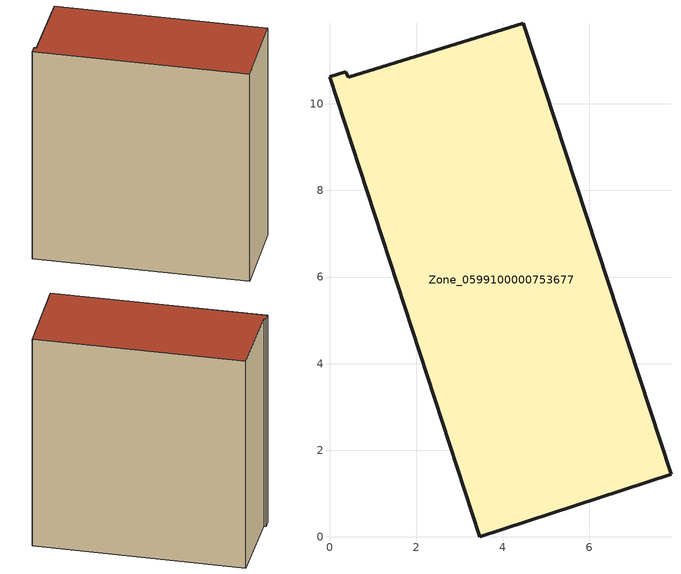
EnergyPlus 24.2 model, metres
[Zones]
Zone_0599100000753677
 floor ground (C_G): 4.47,11.86 7.89,1.44 3.48,0 0,10.62 0.38,10.74 0.43,10.61 z3.8
 wall outside (C_F): 3.48,0 7.89,1.44 4.47,11.86 0.43,10.61 0.38,10.74 0,10.62 3.48,0 z3.8:15.91
 roof outside (C_R): 7.89,1.44 4.47,11.86 0.43,10.61 0.38,10.74 0,10.62 3.48,0 z15.91
[BUILDING]
Pand.0599100000753677: North Axis=0; Terrain=City; Loads Convergence Tolerance Value=0.04; Temperature Convergence Tolerance Value=0.4; Solar Distribution=FullExterior; Maximum Number of Warmup Days=25; Minimum Number of Warmup Days=1
[Site:Location]
Rotterdam.The.Hague.AP_ZH_NLD Design_Conditions: Latitude=51.96; Longitude=4.45; Time Zone=1; Elevation=-4.5
[SITE:GROUNDTEMPERATURE:BUILDINGSURFACE]
18, 18, 18, 18, 18, 18, 18, 18, 18, 18, 18, 18
[MATERIAL] Thermal Absorptance=0.9; Solar Absorptance=0.7; Visible Absorptance=0.7
Name | Roughness | Thickness | Conductivity | Density | Specific Heat
G.TI.2006-2014 | MediumSmooth | 0.15 | 0.06 | 540 | 1210
F.TI.2006-2014 | Rough | 0.3 | 0.12 | 1920 | 840
R.TI.2006-2014 | MediumRough | 0.2 | 0.08 | 1500 | 1000
[CONSTRUCTION]
C_G: G.TI.2006-2014
C_F: F.TI.2006-2014
C_R: R.TI.2006-2014
[ZONE]
Zone_0599100000753677: Type=1; Multiplier=1; Ceiling Height=Autocalculate; Volume=Autocalculate; Floor Area=autocalculate; Part of Total Floor Area=Yes
[ZONEINFILTRATION:DESIGNFLOWRATE]
Infil_Zone_0599100000753677: Zone or ZoneList or Space or SpaceList=Zone_0599100000753677; Schedule=AlwaysOn; Design Flow Rate Calculation Method=Flow/Area; Flow Rate per Floor Area=0.0015; Constant Term Coefficient=1; Temperature Term Coefficient=0; Velocity Term Coefficient=0; Velocity Squared Term Coefficient=0
[HVACTEMPLATE:ZONE:IDEALLOADSAIRSYSTEM]
Zone_0599100000753677: Maximum Heating Supply Air Temperature=50; Minimum Cooling Supply Air Temperature=13; Maximum Heating Supply Air Humidity Ratio=0.0156; Minimum Cooling Supply Air Humidity Ratio=0.0077; Heating Limit=NoLimit; Cooling Limit=NoLimit; Dehumidification Control Type=ConstantSensibleHeatRatio; Cooling Sensible Heat Ratio=0.7; Dehumidification Setpoint=60; Humidification Control Type=None; Humidification Setpoint=30; Outdoor Air Method=None; Outdoor Air Flow Rate per Person=0.00944; Outdoor Air Flow Rate per Zone Floor Area=0; Outdoor Air Flow Rate per Zone=0; Demand Controlled Ventilation Type=None; Outdoor Air Economizer Type=NoEconomizer; Heat Recovery Type=None; Sensible Heat Recovery Effectiveness=0.7; Latent Heat Recovery Effectiveness=0.65
[ZONECONTROL:THERMOSTAT]
ThermostatControl_Zone_0599100000753677: Zone or ZoneList=Zone_0599100000753677; Control Type Schedule=DualSetpointControlType; Control 1=Thermostat_Zone_0599100000753677; Temperature Difference Between Cutout And Setpoint=0
[THERMOSTATSETPOINT:DUALSETPOINT]
Thermostat_Zone_0599100000753677: Heating Setpoint Temperature Schedule=HeatingSetpoint_Zone_0599100000753677; Cooling Setpoint Temperature Schedule=CoolingSetpoint_Zone_0599100000753677
[SCHEDULE:COMPACT]
HeatingSetpoint_Zone_0599100000753677: Through: 12/31, For: AllDays, Until: 24:00, 21
CoolingSetpoint_Zone_0599100000753677: Through: 12/31, For: AllDays, Until: 24:00, 24
DualSetpointControlType: Through: 12/31, For: AllDays, Until: 24:00, 4
AlwaysOn: Through: 12/31, For: AllDays, Until: 24:00, 1
